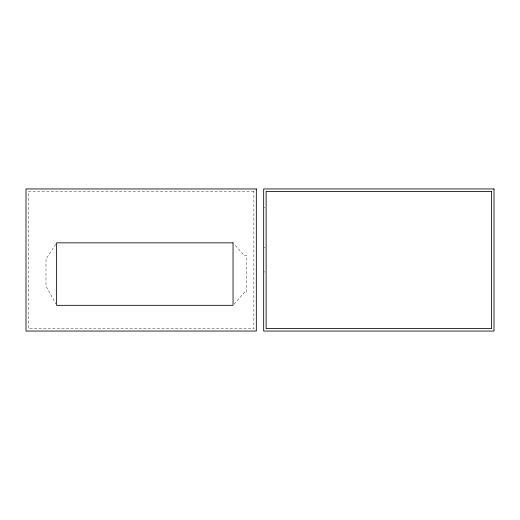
<?xml version="1.0" encoding="UTF-8"?>
<svg xmlns="http://www.w3.org/2000/svg" width="520" height="520" viewBox="0 0 520 520"><rect width="100%" height="100%" fill="white"/><g stroke="black" fill="none" stroke-linecap="round" stroke-linejoin="round"><path stroke-width="0.39" stroke-dasharray="2.6 1.95" d="M55.744 244.198L45.994 259.058L45.994 286.013L55.868 303.953M234.078 304.161L244.368 292.448L246.818 292.448L246.818 255.691L244.368 255.691L234.078 244.017M263.673 207.831L264.901 207.831M263.673 247.403L264.901 247.403M263.673 271.908L264.901 271.908M253.877 191.393L28.451 191.393L28.451 328.608L253.877 328.608L253.877 191.393"/><path stroke-width="0.78" d="M256.328 188.942L26 188.942L26 331.058L256.328 331.058L256.328 188.942M494 188.942L263.673 188.942L263.673 331.058L494 331.058L494 188.942M491.55 191.393L266.123 191.393L266.123 328.608L491.55 328.608L491.55 191.393M233.044 242.847L56.628 242.847L56.628 305.331L233.044 305.331L233.044 242.847"/></g></svg>
